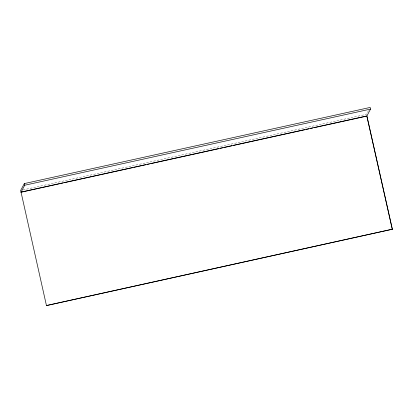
<?xml version="1.0" encoding="UTF-8"?>
<svg xmlns="http://www.w3.org/2000/svg" width="413" height="413" viewBox="0 0 413 413"><rect width="100%" height="100%" fill="white"/><g stroke="black" fill="none" stroke-linecap="round" stroke-linejoin="round"><path stroke-width="0.31" stroke-dasharray="2.06 1.55" d="M368.479 110.591L366.512 114.277L23.169 189.872"/><path stroke-width="0.62" d="M313.926 127.762L366.842 116.11L370.533 109.089L370.167 107.437L24.305 183.589L24.672 185.241L20.986 192.262L59.41 183.8M392.35 229.225L46.457 305.563L392.35 229.225L366.878 115.924L21.017 192.076L20.65 190.429L24.305 183.589M24.672 185.241L370.533 109.089M60.67 183.522L63.194 182.969M64.454 182.691L132.49 167.709M133.75 167.43L145.722 164.797M146.982 164.519L149.501 163.966M150.76 163.687L218.797 148.706M220.057 148.427L222.576 147.875M223.836 147.596L232.029 145.794M233.288 145.515L305.104 129.703M306.363 129.424L308.888 128.871M310.148 128.593L312.667 128.04M366.987 116.74L392.314 229.411M21.017 192.076L46.457 305.563"/></g></svg>
